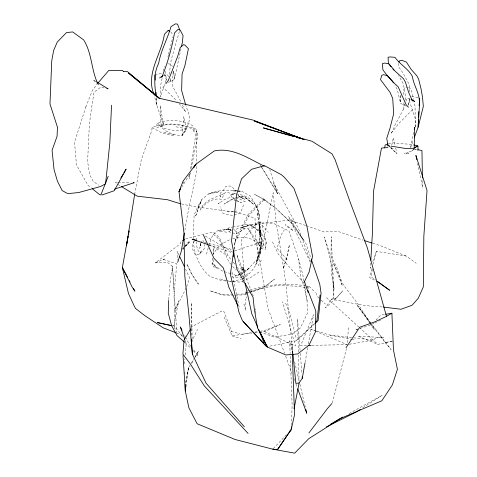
<?xml version="1.0" encoding="UTF-8"?>
<svg xmlns="http://www.w3.org/2000/svg" width="477" height="477" viewBox="0 0 477 477"><rect width="100%" height="100%" fill="white"/><g stroke="black" fill="none" stroke-linecap="round" stroke-linejoin="round"><path stroke-width="0.36" stroke-dasharray="2.38 1.79" d="M191.408 335.409L191.551 302.74L192.171 341.449M415.205 127.126L415.234 118.451L409.433 101.267M382.131 306.896C364.881 306.735 348.067 301.78 331.169 299.341L336.559 298.465L335.438 298.757L342.701 290.904L335.736 298.811L325.32 307.915L331.169 299.341L333.351 298.238L333.447 282.628L331.217 236.753L330.919 263.733L331.819 275.42L334.138 289.676L333.447 282.628M193.274 238.929L194.097 215.073L198.969 204.198L201.556 200.602L198.766 206.803L195.397 216.814L201.383 199.791L208.479 194.014L210.446 193.125L219.14 191.748L208.479 194.014C217.655 190.317 228.072 189.107 237.779 191.074M415.234 127.007L415.085 106.293L414.125 102.71M403.918 102.692L403.828 109.394L403.947 108.374L394.515 125.934L392.994 130.71L390.657 133.763L399.136 123.144L412.796 109.436L411.919 108.995M242.173 278.896C257.306 270.441 263.03 251.892 260.949 235.465M196.214 241.684L196.148 244.445L197.895 250.175L199.893 252.822L202.409 251.361L204.866 247.497L204.746 244.361M168.691 299.699L170.152 282.056L172.567 266.518L167.081 262.088L155.329 262.91L180.527 243.598L180.455 242.155L181.588 241.434M291.453 425.395L292.127 404.824L290.153 353.994M398.355 63.369L398.259 66.273L402.964 72.981L409.159 84.453L409.862 92.568M370.653 263.077L370.355 268.229L371.321 265.528M190.55 169.12L196.357 130.644L197.019 133.393L196.429 129.285C182.327 124.002 166.27 121.51 152.038 127.615L151.865 130.382L141.323 159.592L134.919 192.851M311.767 345.336L347.178 344.656L348.502 327.359M265.325 247.658L265.164 249.709L260.794 248.189L258.802 243.419L259.238 241.63L258.701 244.898L260.257 236.085L262.076 238.78L264.288 246.287L262.678 243.24L260.985 243.288L259.589 238.792L260.877 234.189L259.393 227.917L257.288 212.331L259.661 224.279L260.478 233.647L259.393 227.917C260.186 235.244 268.778 239.669 265.325 247.658L265.29 243.58M184.551 363.891L184.969 358.722M185.273 355.031L186.233 343.207L185.249 340.5M400.99 95.406L400.37 102.567L397.377 89.7L394.914 85.383M182.029 135.438L183.746 116.579L186.304 128.79L182.029 135.438C172.483 135.581 163.665 130.895 157.774 123.531L164.13 128.325L174.522 130.662L186.984 129.517L182.029 135.438L188.731 123.293L189.768 116.525L185.827 105.489M173.217 71.753L172.537 77.995L172.674 86.325L180.974 101.714M213.285 254.372L214.018 247.73L213.141 254.384L216.445 249.423L221.125 244.212L231.166 239.013M212.73 257.997L212.158 263.065L214.119 267.519M403.202 94.547L403.792 89.485L405.528 87.386L407.406 87.112M400.936 95.37L399.976 103.074L407.793 106.943M162.102 78.395L160.856 84.322L160.576 96.885L166.491 78.759M186.03 386.746L188.218 369.568L188.785 367.35L189.935 365.436M234.106 249.513L235.411 239.388L248.165 214.489L263.566 198.933L277.107 209.206L264.019 199.833L265.17 200.268L264.025 199.857L249.304 214.978L234.964 242.531L235.411 239.388L233.939 249.525M169.204 74.323L171.225 59.667L179.787 30.14M260.794 248.189L261.259 239.549L260.991 248.165L259.965 254.909L261.181 242.018L260.877 247.784L260.186 250.139L261.181 245.381M372.31 269.183L371.231 276.94L375.387 279.945M165.543 71.234L165.221 73.422L166.932 80.571M189.78 174.2L189.125 178.559L190.299 172.757M208.854 245.715C210.703 239.853 212.158 233.05 218.52 230.391L219.193 231.136L226.551 232.174L229.02 231.643L230.737 232.537L236.401 233.73L244.707 228.865L242.483 228.137C247.527 230.474 252.452 225.728 257.115 224.428L257.252 223.54L262.624 225.693L268.378 232.329M184.879 230.206L187.473 215.014L196.429 172.614L196.411 165.251M305.119 362.222L307.832 346.862M308.345 343.941L313.508 314.695L300.701 345.551L306.604 345.437M188.785 367.35L185.583 383.329L188.218 369.568L190.037 366.324M191.176 168.411L197.913 135.069L196.357 130.644L196.411 164.517M410.715 146.982L413.815 131.694M395.725 148.091L396.965 153.66L391.08 148.347L393.4 137.65L395.105 145.306M167.958 56.846L168.423 54.76M168.578 54.062L172.883 36.854M180.95 48.803L174.528 78.842L173.503 71.013M408.24 104.707L409.862 97.666M404.269 104.016L403.953 105.369L404.574 104.028M405.217 99.955L405.694 97.922L403.488 84.113L398.635 75.527M371.982 268.503L369.776 277.715L376.764 281.18M163.259 71.288L164.47 66.422M332.332 402.976L346.493 348.544M373.002 264.252L376.389 251.373L406.207 256.054L416.224 263.244M206.481 254.193L208.64 246.37M277.507 246.859L281.096 234.881L284.381 229.741M196.25 240.307L196.882 238.202L195.85 239.251M408.079 105.411L410.142 98.685M85.806 107.116L92.282 90.612L96.998 84.31M85.979 106.592L74.513 142.08L76.463 164.845L87.911 185.249L91.262 187.932M186.686 286.57L189.625 277.888L185.565 269.159M372.764 261.485L376.389 251.373M410.566 147.709L413.088 140.852M198.164 208.449L201.383 199.791M243.544 204.901L240.825 212.241L237.963 213.774L232.687 215.526L223.093 213.517L219.986 206.589M306.228 287.756L308.363 288.114L309.054 286.337L306.89 286.051M405.814 101.339L407.364 97.982L410.667 99.55M191.378 342.087L197.532 329.368M182.9 183.675L183.878 181.683M186.233 287.905L174.82 310.736L174.093 325.946L175.578 330.794M201.079 242.823L201.986 241.123M191.486 363.736L193.662 359.843M195.111 357.255L198.736 350.774L194.908 357.148M258.075 265.796L261.962 258.928M194.449 240.921L192.571 243.991C191.843 247.867 193.072 251.993 195.552 255.016L199.368 254.086L201.86 249.894M191.074 328.331L192.177 326.471L222.443 310.748L223.725 311.099L231.78 331.825M191.462 362.884L194.527 357.786M181.695 187.294L190.538 172.93M184.462 246.645L182.643 248.875L182.602 249.924L183.55 248.821M184.921 246.09L188.558 241.636L188.272 243.312L185.44 246.615M183.377 248.07L182.643 248.875L184.671 246.859M273.267 448.624L287.005 434.195M185.177 246.359L190.251 241.332L184.438 247.032M409.01 151.972L411.746 151.167L413.678 149.283M296.551 340.387L314.737 323.018M411.746 151.167L413.809 149.218M314.892 323.579L296.646 340.745L268.873 346.35L267.675 346.201M199.368 254.086L202.409 251.361M163.629 125.063L161.184 126.977L160.117 105.429L163.629 125.063L156.927 105.59L154.137 95.072M219.498 202.791L218.222 203.78L224.685 199.416L231.506 196.959L238.619 198.432L245.148 201.86L243.652 201.067M349.301 344.257L372.841 340.077L376.908 337.477L383.884 337.698L357.762 336.046L377.873 344.376L393.173 341.025L385.028 342.516L371.261 324.068M258.987 272.021L250.127 277.864L244.337 280.416M362.764 407.835L382.137 395.314L348.556 413.875M239.49 274.114L236.968 275.64L235.161 276.094L239.991 274.466M240.122 273.732L249.59 268.008L242.751 273.536L240.825 274.239M185.553 238.905L212.331 232.102L213.183 232.281C223.385 238.279 223.659 251.701 231.291 259.893M241.869 277.006L239.937 278.025L232.251 276.946M242.513 276.666L248.958 273.261M168.387 82.485L174.785 79.248L173.527 70.966M164.052 75.831L167.26 74.293L168.518 76.743M374.022 323.227L369.472 325.35L360.308 328.301M374.672 322.923L380.521 320.192M243.693 280.703L240.48 282.122L233.175 281.651M259.267 332.177L264.407 331.563L280.309 324.581L264.431 330.531L260.758 331.139M155.329 262.91L164.338 258.999L162.562 259.172L176.782 263.829L173.944 294.679L174.82 310.736L178.583 300.832L174.093 325.946L182.953 336.708M163.873 86.844L162.83 87.237L177.188 101.219M240.181 274.472L236.968 275.64L231.357 273.864M247.515 292.759L244.003 293.963L235.871 294.202M248.213 292.52L250.318 291.799M251.021 291.56L264.801 286.814L274.543 279.039L264.091 287.398L250.073 292.854M240.682 274.233L242.751 273.536L249.036 267.985L257.896 258.582L259.816 248.672L256.715 261.378L257.896 258.582L257.073 247.652L254.575 240.766L248.589 229.222L260.168 245.983C253.746 237.212 242.274 235.918 232.49 238.81M249.596 292.007L257.783 289.342L277.483 285.353L296.956 286.2L305.513 287.637M246.049 294.172L244.033 294.828L234.911 295.227M388.505 143.774L391.873 142.76L412.39 144.531M404.216 153.379L405.587 152.98M247.223 291.012L249.298 290.404M249.996 290.207C268.08 284.399 287.416 282.807 306.168 285.956M377.045 319.375L376.293 319.584L380.849 315.088L384.307 314.504M232.084 281.704L241.499 279.087M154.947 75.014L162.502 72.963M219.193 231.136L228.918 228.877L227.308 229.586L227.911 228.477L229.294 227.601L232.12 227.171M236.723 197.764L238.882 197.305L246.955 198.885L255.463 205.694C258.904 210.53 259.542 216.373 260.09 222.109C258.975 227.881 261.992 233.235 261.181 238.905L260.257 236.085M218.52 230.391L224.196 229.228L230.999 229.634L225.776 229.825L229.485 229.729L233.259 229.026M235.489 198.009L233.026 198.504L224.101 204.055L232.567 199.207L232.156 199.308L236.145 200.811M241.672 267.663L243.437 267.347L244.141 269.117L244.361 270.745L242.596 271.061L241.672 267.663L242.596 271.061M241.899 269.29L243.658 268.968L244.361 270.745M242.376 269.439L244.141 269.117M224.226 317.151L232.138 335.903L251.934 332.606M254.885 332.117L257.813 331.628M257.252 223.54L249.322 224.786L241.314 227.809L247.957 225.901L237.719 228.233L236.646 229.067L236.228 230.105L237.111 238.095M232.83 227.064L246.365 224.584L250.264 224.524L257.008 229.646L261.778 234.159L257.008 229.646L250.944 225.406L247.08 225.669L257.115 224.428M385.672 147.953L389.357 147.459M233.742 211.406L225.371 211.842M234.434 211.323L237.188 210.989M242.376 334.192L251.922 333.053M254.861 332.702L258.534 332.266M385.625 147.62L389.083 147.214M232.806 295.317L234.213 295.257M232.913 294.285L221.805 294.625L209.952 290.743L222.497 294.959L232.072 295.293M117.36 182.78L115.184 182.774L117.074 183.919M118.081 182.786L130.394 182.834M391.08 148.347L394.306 148.562M232.442 281.603L226.736 280.571M172.787 325.809L174.093 325.946L172.871 325.803M225.639 281.007L221.34 280.542L209.624 276.207C199.404 267.543 194.205 254.14 193.37 241.046M228.507 281.317L230.653 281.549M316.71 331.056L329.977 335.087L372.841 340.077M175.959 126.816L186.304 128.79M167.797 63.793L170.539 64.186L172.465 66.41M238.464 191.199L241.213 191.712L232.448 190.818L241.189 190.967L250.723 196.297C254.181 202.874 259.017 209.379 259.196 217.071C259.458 204.657 249.328 195.248 237.367 194.222M329.977 335.087L350.941 339.254M351.662 339.397L355.282 340.119M181.504 203.947L195.045 206.762L237.457 212.438L255.022 218.227L255.648 236.842L268.128 308.756L284.602 353.344M415.228 149.122L416.57 149.408M236.664 194.067L232.436 193.149L235.292 193.936M104.159 87.917L100.85 87.154L94.041 92.186L90.445 115.166L89.175 128.313L87.613 161.447L89.616 174.773L93.242 181.391L98.691 185.231M220.416 278.979L226.038 280.398M204.418 242.382L205.861 242.751M208.747 243.497L231.84 249.453M234.565 250.157L235.853 250.491L263.393 241.38L273.13 192.642L276.159 222.461L284.393 272.91L286.009 285.586L292.896 353.385M411.663 96.181L419.372 98.208M163.784 132.022L174.314 134.812M230.975 331.42L239.74 333.739M413.392 149.021L416.618 149.939M316.012 330.841L311.129 329.357L314.528 330.799M232.138 335.903L240.98 338.67M305.578 225.448L292.437 221.131L295.203 223.266L294.846 221.888L292.025 220.058L290.869 219.927L263.197 223.105L262.433 223.576L262.845 229.938L266.858 243.419M306.258 225.663L324.163 231.965L337.167 231.106L362.937 240.128M230.653 273.637L222.234 270.972L212.003 263.531L217.476 268.956L213.63 263.948L212.945 258.916M372.716 243.228L380.396 245.667L406.207 256.054M208.998 244.898L234.273 253.418M208.998 245.244L213.63 246.883L227.434 255.815M259.834 331.879L274.233 337.102L292.055 334.21L300.325 328.015L307.242 313.502L307.099 300.629L304.433 284.668M236.807 201.061L241.463 202.814L235.638 199.809M176.43 332.952L180.598 334.568L182.941 337.018M315.208 331.086L347.178 344.656M264.407 331.563L295.513 345.998L282.45 301.661M234.988 199.475L233.044 198.474L228.918 192.565L226.837 192.231L224.87 192.845L221.543 199.32C212.903 197.46 204.83 203.19 200.096 210.041C204.043 200.191 214.757 197.86 223.427 193.781L220.636 195.713L220.285 197.037L220.523 192.988L223.647 189.941L225.52 186.579L228.513 185.994L231.566 186.197L234.04 189.214L236.687 191.044M152.038 127.615L161.536 132.731L171.326 135.355L172.996 135.194L174.159 136.112M205.307 236.073L232.514 252.035M96.193 81.627L93.051 79.731L96.73 83.236M117.706 184.307L120.854 186.215M243.723 304.386L244.653 305.041L245.381 310.605L245.762 299.019M408.568 87.428L411.24 89.455L413.577 99.353M213.225 234.44C224.303 240.611 223.516 255.213 230.773 264.282M185.118 342.653L190.77 348.264M237.886 194.932L238.792 195.731L238.095 193.096M326.489 297.63L358.74 326.972M359.288 327.466L377.873 344.376M319.143 298.203L316.871 296.074L316.162 293.307M321.212 300.14L325.356 304.022M390.901 147.715L396.965 153.66M309.054 286.337L315.315 292.58M193.316 350.863L198.402 356.063L192.72 348.645M232.687 266.404L236.037 270.131M277.113 248.469L288.036 260.663M385.028 342.516L391.116 349.581L371.845 324.378M304.165 283.153L288.209 265.772L278.169 253.925L272.486 241.893M306.967 286.462L308.363 288.114M233.152 262.135L235.018 264.377M179.042 103.497L185.988 112.029L183.943 109.179L182.631 104.982M170.802 31.738L172.93 34.97M190.973 346.362L188.791 343.512L186.09 338.217M370.069 323.567L357.5 305.62L371.392 323.788M234.469 229.455L236.401 233.73M357.5 305.62L370.82 323.472M202.862 240.378L203.768 241.618M370.492 324.169L374.26 329.553L370.313 323.317M260.305 165.155L261.468 166.968M261.861 167.57L268.062 177.223L277.638 193.781L269.791 169.717M369.919 322.69L358.078 303.986L343.625 285.359L333.345 262.97L342.379 285.95L336.953 267.746L329.685 253.335L324.265 236.884L331.95 266.059L333.095 282.652L333.351 298.238M261.068 166.515L277.638 193.781L273.5 182.906L298.453 228.471L310.485 261.688M237.343 267.18L244.999 280.816M242.346 280.774L244.373 284.703M170.086 79.802L171.338 82.253L170.271 78.288M184.742 335.569L185.756 337.555M179 255.147L177.122 251.266L177.539 260.15M310.092 261.837L288.573 216.51L303.843 240.617L290.863 222.544L277.548 209.94L292.634 224.023L305.888 243.431L311.165 258.945M285.645 303.217L289.974 314.122L296.026 337.621M253.275 295.907L236.89 254.605L244.123 279.766M285.634 356.128L292.073 373.545M293.874 378.422L294.649 380.509M295.937 383.997L297.219 387.479M164.35 73.941L166.974 81.364M303.831 281.042L302.74 274.513L298.572 258.808L289.044 231.047L273.065 223.153L257.198 222.908L241.255 240.253L244.928 281.036M262.439 245.303L263.602 249.191M292.717 353.791L289.634 340.733L290.123 353.254M294.601 361.763L299.222 381.344M299.902 384.247L305.381 407.453M417.566 163.313L422.664 187.592L422.455 178.648M307.099 300.629L304.099 286.307L301.053 278.759L298.572 258.808M231.935 271.926L239.454 308.738M246.102 291.805L246.186 293.122L245.834 291.411L246.221 298.173M255.201 308.893L255.416 310.348M255.529 311.076L255.958 313.985M243.437 267.347L243.658 268.968M246.007 291.685L246.186 293.122M156.164 97.552L156.927 105.59L156.408 97.582M300.057 350.386L297.541 318.797L298.358 351.978M300.289 353.326L301.929 373.896M176.889 333.447L172.567 266.518L173.837 291.584M292.306 353.463L291.954 343.875L292.192 353.469M184.826 371.911L184.903 374.099M298.429 354.93L299.061 380.741M200.775 243.383L200.841 245.19L200.191 247.879L198.987 248.225L200.656 244.898L200.775 243.449L200.459 245.381L200.775 243.383M194.127 129.589L194.061 132.588L192.827 128.987C181.516 124.807 167.791 121.73 156.742 127.949L157.011 123.799L161.584 121.432C172.191 120.252 183.782 119.596 192.976 126L194.127 129.589M260.09 222.109L259.905 236.795L259.756 224.077L259.822 231.095L260.436 236.747L258.802 229.884L260.09 222.109M289.277 245.548L286.802 257.3L283.225 268.843L286.802 257.3L289.277 245.548M260.991 248.165L255.809 264.687L260.991 248.165M231.196 230.135L229.02 231.643L231.196 230.135M233.879 194.783L230.325 194.467L233.879 194.783M239.973 196.274L238.798 196.136L245.029 197.037L252.405 203.452L245.029 197.037L239.973 196.274M244.647 199.219L238.947 196.375L244.647 199.219M263.775 199.094L254.384 194.264L265.379 200.215L263.775 199.094M198.575 284.131L197.806 283.636L191.343 273.655L186.859 263.87L192.01 274.341L198.575 284.131M292.562 230.373L286.17 225.949L285.24 224.5L292.025 229.437L292.562 230.373"/><path stroke-width="0.72" d="M191.39 339.117L192.374 354.107L206.064 383.198L244.343 426.772M179.787 30.14L177.539 24.136L175.494 23.85L171.028 26.605C167.415 39.09 160.862 50.502 158.638 63.423C153.338 73.607 154.62 85.15 156.021 96.092M414.161 148.812L414.704 127.323L414.257 129.505M168.667 300.432L168.268 313.204L171.637 325.684L177.062 335.647L184.581 342.188M183.031 355.478L185.297 391.039L188.904 407.901L197.144 423.749L235.155 439.514L272.761 449.161L277.548 449.555L291.334 429.067L291.405 426.867M417.906 150.303L418.049 146.165L413.827 144.895M384.939 148.055L385.058 145.08L387.831 143.976M418.46 119.715L418.144 127.132L414.352 137.424M418.55 117.491L418.806 111.558M419.056 105.626C421.137 95.227 413.768 86.379 412.355 76.38C408.264 68.73 399.97 64.389 394.938 57.335L390.228 56.936L388.081 57.24L388.356 63.292L391.062 66.798M111.529 105.238L109.853 142.653L105.578 183.836M370.826 260.138L372.382 233.676L373.521 191.295L381.475 148.108L384.933 147.703M320.067 295.09L316.871 320.973L315.267 322.506M233.175 256.739L233.45 254.575M233.641 253.126L233.921 250.956M233.73 250.974L230.373 274.15L238.852 311.886L242.453 320.8L265.862 345.903M184.384 233.104L181.296 251.194L177.647 262.368M128.086 236.503L126.566 245.196L134.782 193.573M128.975 231.434L128.343 235.054L129.088 230.713M294.047 408.872L299.115 382.953L302.281 378.309L304.988 362.949M128.045 236.514L122.368 267.585L128.474 293.516L134.496 306.616L135.563 308.494L145.109 315.857L163.229 327.836L175.739 332.684M181.421 46.692L182.357 42.477L183.073 35.686L180.181 30.045L178.106 29.353L174.522 32.919C171.839 48.123 167.57 63.161 161.757 77.465M291.334 429.067L294.542 414.674L292.329 354.196M108.213 176.281L100.897 194.914L99.633 194.646L92.377 188.826M304.29 281.979L309.09 272.099L312.524 256.37L306.914 226.259L298.811 201.515L293.904 188.302L284.328 177.283L281.323 174.665L264.52 165.692L251.6 169.281L241.541 178.839L236.622 194.562L231.512 241.028L236.938 269.278L253.066 297.314L254.223 308.249L257.538 327.979L267.335 347.053L285.902 354.966L297.702 353.97L309.013 345.133L315.553 331.724L315.804 310.909L307.85 290.255M180.628 188.337L179.006 191.665L183.955 232.937L184.826 276.219L188.88 314.403L192.374 354.107M120.854 178.034L123.114 174.236M123.865 172.966L126.119 169.168L114.212 190.734L101.989 194.986M190.705 328.945L184.08 340.077L182.882 354.125L190.478 364.195L204.293 385.857L248.076 433.45M180.163 189.792L179.006 191.665L183.067 181.105L195.916 164.189L214.274 150.947C232.591 147.047 248.612 158.692 264.353 166.175M193.614 167.934L195.916 164.189L193.805 167.165M346.022 347.667L359.718 327.258L375.268 321.677L386.465 316.358L391.909 313.222L393.465 349.999L397.407 369.293L392.362 384.939L381.827 400.769L339.511 418.872L330.09 424.488M277.787 449.203L277.548 449.555L291.077 429.92L289.551 431.524M97.851 83.159L108.863 70.357L122.35 70.429L123.537 71.461M308.875 432.997L327.52 408.485L331.849 403.524M398.802 62.088L400.066 60.43L401.932 60.335L406.428 62.076L411.126 69.403L416.862 75.795L418.562 78.967L421.042 88.782L422.479 97.081L423.337 106.359L418.144 127.132L419.426 105.9L419.372 98.208M165.829 83.779L168.148 80.804L170.42 75.217L177.712 56.25L180.264 47.485L183.687 44.599L185.231 45.398L188.409 48.743L184.927 65.516L182.077 74.048L181.636 90.421L185.625 104.773M168.78 30.802L168.101 30.498L164.386 34.278C161.47 54.366 145.39 73.613 153.952 94.368M415.354 147.757L417.417 145.807L413.833 148.252L405.861 148.526L391.367 146.195M315.428 323.078L318.111 320.55L321.063 293.272L319.793 284.34L311.403 259.655M406.338 153.54L407.269 152.867L408.616 153.278M159.556 77.995L163.176 75.533M360.26 409.451L356.51 411.872L326.399 426.879M182.721 240.706L184.42 239.627M342.742 417.089L308.756 438.691L294.673 453.15L272.761 449.161M104.946 184.17L100.51 186.513L78.777 192.523L68.843 193.543L66.673 193.113L62.207 190.561L57.473 181.29L54.05 169.663L52.065 150.315L57.061 136.344L57.461 127.252L49.972 103.956L51.76 60.794L53.609 50.544L57.246 42.083L66.482 32.597L72.671 31.935L83.66 39.889C92.252 53.43 91.083 70.53 98.304 84.739M114.438 189.166L134.15 182.691L133.286 182.846M356.08 329.661L357.494 329.208M385.684 314.271L391.909 313.222M299.115 382.953L295.865 383.377L292.967 354.119M308.082 345.408L311.034 345.348M123.656 71.467L127.377 71.538L159.914 98.733L128.581 73.1L159.199 98.226L253.15 120.103L304.225 139.654M267.675 346.201L266.22 346.153L243.485 321.731M172.131 325.737L157.338 322.565L171.654 325.654M387.121 145.67L389.244 145.932M383.586 307.075L401.014 309.263L412.092 305.238L418.281 298.25L423.314 286.969L423.838 236.353L427.028 190.502L415.914 155.46L416.815 159.741M417.918 149.695L421.954 150.559L422.437 177.903M106.812 88.525L108.136 88.835L96.819 82.008M196.476 240.33L192.148 239.215L208.294 244.659M290.362 135.647L263.328 127.896L311.869 141.216L332.01 153.832L335.081 159.616L349.987 201.658L367.314 247.748L386.62 316.8M291.787 136.058L293.921 136.672M296.766 137.483L298.9 138.097M180.079 203.649L167.439 199.714L137.239 196.166L121.486 186.602M364.333 240.569L372.018 243.008M301.804 138.694L254.378 121.045L302.835 139.135M168.101 30.498L169.448 31.118M411.985 100.17L414.632 101.422L411.144 99.168M377.396 281.496L389.637 290.26L377.17 281.233M390.395 147.214L387.873 144.74L386.728 138.39L390.067 128.027L393.644 113.794L392.732 98.483L390.067 92.377L380.545 79.683L381.725 75.366L383.389 74.704L387.223 75.521L392.69 81.692L398.164 86.79L406.058 104.588L408.443 107.265M392.905 69.082L393.883 70.143M393.507 82.915L392.452 81.06L386.758 75.008L382.906 69.851L382.351 63.703L384.605 63.065L388.85 63.817L395.224 71.252L403.435 78.699L405.378 82.014L408.711 92.544L412.432 101.041M127.586 277.423L122.368 267.585L132.236 287.202L134.884 291.197L133.494 288.573M129.321 280.703L130.018 282.014M182.041 330.275L180.354 326.966L184.76 339.147M237.808 305.399L228.924 287.381L223.349 267.949L213.875 258.17L203.411 234.958M260.263 332.463L267.335 347.053M179.626 256.441L184.313 266.47M257.747 327.168L251.784 313.711L245.13 283.26M258.558 329.196L264.037 342.903M297.737 388.874L306.747 413.255L305.894 409.63M304.481 281.537L308.148 292.473M302.162 376.836L302.281 378.309M154.947 75.014L155.275 80.112M156.08 92.484L156.217 94.667M185.255 384.313L185.297 391.039"/></g></svg>
